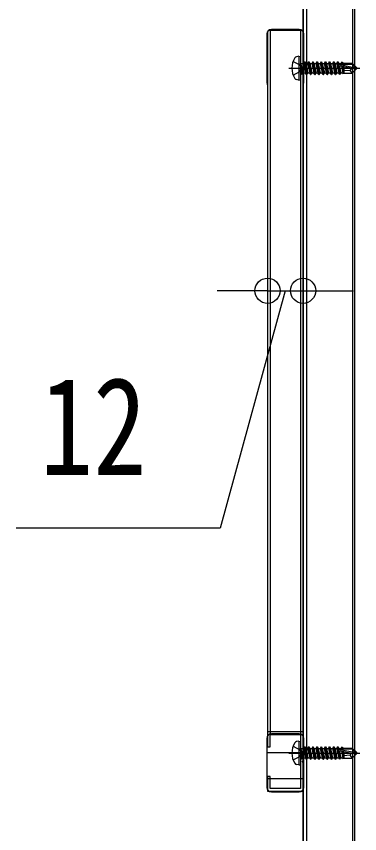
# Model space of a CAD drawing. Units: millimetres, scale not verified. Extents: x -4205 to 4205, y -2970 to 2970.
# Drawn here: x 287.7 to 403.6, y -868.4 to -593 of the extents above; entities that cross this region are included whole.
import ezdxf
from ezdxf.enums import TextEntityAlignment as Align

# ---------------------------------------------------------------- set-up
doc = ezdxf.new("R2010")
doc.units = ezdxf.units.MM
doc.header["$LTSCALE"] = 20
for name, color, linetype in [('0-3_YKK_11', 7, 'Continuous'), ('0-4_YKK_12', 2, 'Continuous'), ('0-5_YKK_13', 4, 'Continuous'), ('0-6_YKK_D', 6, 'Continuous')]:
    doc.layers.add(name, color=color, linetype=linetype)
doc.styles.add('ＭＳ ゴシック', font='')
doc.styles.get('ＭＳ ゴシック').set_extended_font_data('MS Gothic')

msp = doc.modelspace()

# ---------------------------------------------------------------- linework, layer by layer
at = {"layer": '0-3_YKK_11'}
msp.add_lwpolyline([(383.6, -835), (383.6, -853.2), (373.4, -853.2), (373.4, -849.1), (372.5, -849.1), (372.5, -854.1), (384.5, -854.1), (384.5, -844.55), (384.4, -844.37), (384.3, -844.2), (384.3, -843.99), (384.4, -843.82), (384.5, -843.65), (384.5, -834.1), (372.5, -834.1), (372.5, -839.1), (373.4, -839.1), (373.4, -835)], close=True, dxfattribs=at)
at = {"layer": '0-4_YKK_12'}
for p, q in [((372.5, -598.11), (372.5, -835.53)), ((384.2, -597.74), (372.8, -597.74)), ((373.4, -597.74), (373.4, -834.84)), ((383.6, -597.74), (383.6, -834.84)), ((384.5, -598.11), (384.5, -835.53))]:
    msp.add_line(p, q, dxfattribs=at)
for points in [[(384.42, -569.42), (384.42, -1132.42), (384.42, -1332.42)], [(384.5, -569.42), (384.5, -1132.42), (384.5, -1332.42)], [(385.6, -569.42), (385.6, -1132.42), (385.6, -1332.42)], [(401.2, -569.42), (401.2, -1132.42), (401.2, -1332.42)], [(401.8, -569.42), (401.8, -1132.42), (401.8, -1332.42)]]:
    msp.add_lwpolyline(points, dxfattribs=at)
at = {"layer": '0-5_YKK_13'}
for p, q in [((383.2, -597.36), (373.8, -597.36)), ((372.3, -598.86), (372.3, -615.38)), ((384.7, -615.38), (384.7, -598.86)), ((383.1, -606.42), (382.3, -606.56)), ((383.1, -606.42), (383.1, -614.42)), ((383.1, -606.42), (383.6, -606.51)), ((383.6, -606.51), (383.6, -614.33)), ((384.95, -608.32), (384.63, -608.87)), ((385.65, -612.52), (384.95, -608.32)), ((384.95, -608.32), (385.05, -608.32)), ((385.05, -608.32), (385.37, -608.87)), ((385.05, -608.32), (385.75, -612.52)), ((386.35, -608.32), (386.03, -608.87)), ((387.05, -612.52), (386.35, -608.32)), ((386.35, -608.32), (386.45, -608.32)), ((386.45, -608.32), (387.15, -612.52)), ((387.75, -608.32), (387.43, -608.87)), ((388.45, -612.52), (387.75, -608.32)), ((387.75, -608.32), (387.85, -608.32)), ((387.85, -608.32), (388.55, -612.52)), ((389.15, -608.32), (388.83, -608.87)), ((389.85, -612.52), (389.15, -608.32)), ((389.15, -608.32), (389.25, -608.32)), ((389.25, -608.32), (389.95, -612.52)), ((390.55, -608.32), (390.23, -608.87)), ((391.25, -612.52), (390.55, -608.32)), ((390.55, -608.32), (390.65, -608.32)), ((390.65, -608.32), (391.35, -612.52)), ((391.95, -608.32), (391.63, -608.87)), ((392.65, -612.52), (391.95, -608.32)), ((391.95, -608.32), (392.05, -608.32)), ((392.05, -608.32), (392.75, -612.52)), ((393.35, -608.32), (393.03, -608.87)), ((394.05, -612.52), (393.35, -608.32)), ((393.35, -608.32), (393.45, -608.32)), ((393.45, -608.32), (394.15, -612.52)), ((394.75, -608.32), (394.43, -608.87)), ((395.45, -612.52), (394.75, -608.32)), ((394.75, -608.32), (394.85, -608.32)), ((394.85, -608.32), (395.55, -612.52)), ((396.15, -608.32), (395.83, -608.87)), ((396.85, -612.52), (396.15, -608.32)), ((396.15, -608.32), (396.25, -608.32)), ((396.25, -608.32), (396.4, -609.24)), ((397.49, -608.42), (397.23, -608.87)), ((397.49, -608.42), (397.71, -608.42)), ((397.49, -608.42), (397.59, -609.02)), ((397.71, -608.42), (397.82, -609.02)), ((397.88, -608.72), (401.05, -608.72)), ((398.2, -608.72), (398.2, -609.02)), ((401.05, -608.72), (400.93, -609.02)), ((402.6, -610.27), (401.05, -608.72)), ((379.7, -610.42), (403.6, -610.42)), ((384.25, -612.52), (383.65, -608.92)), ((383.65, -608.92), (383.75, -608.92)), ((383.65, -608.92), (383.93, -611.97)), ((383.75, -608.92), (384.35, -612.52)), ((384.67, -611.97), (383.75, -608.92)), ((383.8, -608.87), (384.63, -608.87)), ((384.63, -608.87), (385.33, -611.97)), ((385.37, -608.87), (386.07, -611.97)), ((385.37, -608.87), (386.03, -608.87)), ((386.03, -608.87), (386.73, -611.97)), ((386.77, -608.87), (387.43, -608.87)), ((387.43, -608.87), (388.13, -611.97)), ((388.17, -608.87), (388.83, -608.87)), ((388.83, -608.87), (389.53, -611.97)), ((389.57, -608.87), (390.23, -608.87)), ((390.23, -608.87), (390.93, -611.97)), ((390.97, -608.87), (391.63, -608.87)), ((391.63, -608.87), (392.33, -611.97)), ((392.37, -608.87), (393.03, -608.87)), ((393.03, -608.87), (393.73, -611.97)), ((393.77, -608.87), (394.43, -608.87)), ((394.43, -608.87), (395.13, -611.97)), ((395.17, -608.87), (395.83, -608.87)), ((395.83, -608.87), (396.53, -611.97)), ((396.43, -609.38), (396.95, -612.52)), ((396.48, -609.09), (402.18, -610.27)), ((396.57, -608.87), (397.23, -608.87)), ((396.59, -609.51), (400.98, -610.42)), ((396.65, -609.02), (400.93, -609.02)), ((396.72, -609.54), (397.27, -611.97)), ((397.23, -608.87), (397.27, -609.02)), ((397.42, -609.68), (397.93, -611.97)), ((397.71, -609.74), (398.13, -612.32)), ((397.98, -609.8), (398.2, -610.95)), ((398.19, -609.84), (398.2, -609.9)), ((398.2, -609.84), (398.2, -612.12)), ((400.25, -611.16), (401.05, -612.12)), ((400.93, -609.02), (402.18, -610.27)), ((400.98, -610.42), (402.6, -610.42)), ((400.98, -610.42), (402.6, -610.57)), ((402.6, -610.57), (401.05, -612.12)), ((402.18, -610.27), (402.6, -610.27)), ((402.6, -610.57), (402.6, -610.27)), ((383.8, -611.97), (383.93, -611.97)), ((384.25, -612.52), (383.93, -611.97)), ((384.25, -612.52), (384.35, -612.52)), ((384.25, -612.52), (384.35, -612.52)), ((384.35, -612.52), (384.67, -611.97)), ((384.67, -611.97), (385.33, -611.97)), ((385.65, -612.52), (385.33, -611.97)), ((385.65, -612.52), (385.75, -612.52)), ((385.75, -612.52), (386.07, -611.97)), ((386.07, -611.97), (386.73, -611.97)), ((387.05, -612.52), (386.73, -611.97)), ((387.05, -612.52), (387.15, -612.52)), ((387.15, -612.52), (387.47, -611.97)), ((387.47, -611.97), (388.13, -611.97)), ((388.45, -612.52), (388.13, -611.97)), ((388.45, -612.52), (388.55, -612.52)), ((388.55, -612.52), (388.87, -611.97)), ((388.87, -611.97), (389.53, -611.97)), ((389.85, -612.52), (389.53, -611.97)), ((389.85, -612.52), (389.95, -612.52)), ((389.95, -612.52), (390.27, -611.97)), ((390.27, -611.97), (390.93, -611.97)), ((391.25, -612.52), (390.93, -611.97)), ((391.25, -612.52), (391.35, -612.52)), ((391.35, -612.52), (391.67, -611.97)), ((391.67, -611.97), (392.33, -611.97)), ((392.65, -612.52), (392.33, -611.97)), ((392.65, -612.52), (392.75, -612.52)), ((392.75, -612.52), (393.07, -611.97)), ((393.07, -611.97), (393.73, -611.97)), ((394.05, -612.52), (393.73, -611.97)), ((394.05, -612.52), (394.15, -612.52)), ((394.15, -612.52), (394.47, -611.97)), ((394.47, -611.97), (395.13, -611.97)), ((395.45, -612.52), (395.13, -611.97)), ((395.45, -612.52), (395.55, -612.52)), ((395.55, -612.52), (395.87, -611.97)), ((395.87, -611.97), (396.53, -611.97)), ((396.85, -612.52), (396.53, -611.97)), ((396.85, -612.52), (396.95, -612.52)), ((396.95, -612.52), (397.27, -611.97)), ((397.27, -611.97), (397.93, -611.97)), ((398.13, -612.32), (397.93, -611.97)), ((398.23, -612.12), (398.13, -612.32)), ((398.2, -612.12), (401.05, -612.12)), ((383.1, -614.42), (382.3, -614.28)), ((383.1, -614.42), (383.6, -614.33)), ((372.3, -836.28), (372.3, -852.8)), ((383.2, -834.78), (373.8, -834.78)), ((383.1, -837.24), (382.3, -837.38)), ((383.1, -837.24), (383.1, -845.24)), ((383.1, -837.24), (383.6, -837.33)), ((383.6, -837.33), (383.6, -845.15)), ((384.7, -852.8), (384.7, -836.28)), ((384.25, -843.34), (383.65, -839.74)), ((383.65, -839.74), (383.75, -839.74)), ((383.65, -839.74), (383.93, -842.79)), ((383.75, -839.74), (384.35, -843.34)), ((384.67, -842.79), (383.75, -839.74)), ((383.8, -839.69), (384.63, -839.69)), ((384.95, -839.14), (384.63, -839.69)), ((384.63, -839.69), (385.33, -842.79)), ((385.65, -843.34), (384.95, -839.14)), ((384.95, -839.14), (385.05, -839.14)), ((385.05, -839.14), (385.37, -839.69)), ((385.05, -839.14), (385.75, -843.34)), ((385.37, -839.69), (386.07, -842.79)), ((385.37, -839.69), (386.03, -839.69)), ((386.35, -839.14), (386.03, -839.69)), ((386.03, -839.69), (386.73, -842.79)), ((387.05, -843.34), (386.35, -839.14)), ((386.35, -839.14), (386.45, -839.14)), ((386.45, -839.14), (387.15, -843.34)), ((386.77, -839.69), (387.43, -839.69)), ((387.75, -839.14), (387.43, -839.69)), ((387.43, -839.69), (388.13, -842.79)), ((388.45, -843.34), (387.75, -839.14)), ((387.75, -839.14), (387.85, -839.14)), ((387.85, -839.14), (388.55, -843.34)), ((388.17, -839.69), (388.83, -839.69)), ((389.15, -839.14), (388.83, -839.69)), ((388.83, -839.69), (389.53, -842.79)), ((389.85, -843.34), (389.15, -839.14)), ((389.15, -839.14), (389.25, -839.14)), ((389.25, -839.14), (389.95, -843.34)), ((389.57, -839.69), (390.23, -839.69)), ((390.55, -839.14), (390.23, -839.69)), ((390.23, -839.69), (390.93, -842.79)), ((391.25, -843.34), (390.55, -839.14)), ((390.55, -839.14), (390.65, -839.14)), ((390.65, -839.14), (391.35, -843.34)), ((390.97, -839.69), (391.63, -839.69)), ((391.95, -839.14), (391.63, -839.69)), ((391.63, -839.69), (392.33, -842.79)), ((392.65, -843.34), (391.95, -839.14)), ((391.95, -839.14), (392.05, -839.14)), ((392.05, -839.14), (392.75, -843.34)), ((392.37, -839.69), (393.03, -839.69)), ((393.35, -839.14), (393.03, -839.69)), ((393.03, -839.69), (393.73, -842.79)), ((394.05, -843.34), (393.35, -839.14)), ((393.35, -839.14), (393.45, -839.14)), ((393.45, -839.14), (394.15, -843.34)), ((393.77, -839.69), (394.43, -839.69)), ((394.75, -839.14), (394.43, -839.69)), ((394.43, -839.69), (395.13, -842.79)), ((395.45, -843.34), (394.75, -839.14)), ((394.75, -839.14), (394.85, -839.14)), ((394.85, -839.14), (395.55, -843.34)), ((395.17, -839.69), (395.83, -839.69)), ((396.15, -839.14), (395.83, -839.69)), ((395.83, -839.69), (396.53, -842.79)), ((396.85, -843.34), (396.15, -839.14)), ((396.15, -839.14), (396.25, -839.14)), ((396.25, -839.14), (396.4, -840.05)), ((396.48, -839.91), (402.18, -841.09)), ((396.57, -839.69), (397.23, -839.69)), ((396.65, -839.84), (400.93, -839.84)), ((397.49, -839.24), (397.23, -839.69)), ((397.23, -839.69), (397.27, -839.84)), ((397.49, -839.24), (397.71, -839.24)), ((397.49, -839.24), (397.59, -839.84)), ((397.71, -839.24), (397.82, -839.84)), ((397.88, -839.54), (401.05, -839.54)), ((398.2, -839.54), (398.2, -839.84)), ((401.05, -839.54), (400.93, -839.84)), ((400.93, -839.84), (402.18, -841.09)), ((402.6, -841.09), (401.05, -839.54)), ((372.3, -841.05), (384.7, -841.05)), ((379.7, -841.24), (403.6, -841.24)), ((383.8, -842.79), (383.93, -842.79)), ((384.25, -843.34), (383.93, -842.79)), ((384.35, -843.34), (384.67, -842.79)), ((384.67, -842.79), (385.33, -842.79)), ((385.65, -843.34), (385.33, -842.79)), ((385.75, -843.34), (386.07, -842.79)), ((386.07, -842.79), (386.73, -842.79)), ((387.05, -843.34), (386.73, -842.79)), ((387.15, -843.34), (387.47, -842.79)), ((387.47, -842.79), (388.13, -842.79)), ((388.45, -843.34), (388.13, -842.79)), ((388.55, -843.34), (388.87, -842.79)), ((388.87, -842.79), (389.53, -842.79)), ((389.85, -843.34), (389.53, -842.79)), ((389.95, -843.34), (390.27, -842.79)), ((390.27, -842.79), (390.93, -842.79)), ((391.25, -843.34), (390.93, -842.79)), ((391.35, -843.34), (391.67, -842.79)), ((391.67, -842.79), (392.33, -842.79)), ((392.65, -843.34), (392.33, -842.79)), ((392.75, -843.34), (393.07, -842.79)), ((393.07, -842.79), (393.73, -842.79)), ((394.05, -843.34), (393.73, -842.79)), ((394.15, -843.34), (394.47, -842.79)), ((394.47, -842.79), (395.13, -842.79)), ((395.45, -843.34), (395.13, -842.79)), ((395.55, -843.34), (395.87, -842.79)), ((395.87, -842.79), (396.53, -842.79)), ((396.43, -840.2), (396.95, -843.34)), ((396.85, -843.34), (396.53, -842.79)), ((396.59, -840.33), (400.98, -841.24)), ((396.72, -840.35), (397.27, -842.79)), ((396.95, -843.34), (397.27, -842.79)), ((397.27, -842.79), (397.93, -842.79)), ((397.42, -840.5), (397.93, -842.79)), ((397.71, -840.56), (398.13, -843.14)), ((398.13, -843.14), (397.93, -842.79)), ((397.98, -840.62), (398.2, -841.77)), ((398.19, -840.66), (398.2, -840.72)), ((398.2, -840.66), (398.2, -842.94)), ((400.25, -841.98), (401.05, -842.94)), ((400.98, -841.24), (402.6, -841.24)), ((400.98, -841.24), (402.6, -841.39)), ((402.6, -841.39), (401.05, -842.94)), ((402.18, -841.09), (402.6, -841.09)), ((402.6, -841.39), (402.6, -841.09)), ((383.1, -845.24), (382.3, -845.1)), ((383.1, -845.24), (383.6, -845.15)), ((384.25, -843.34), (384.35, -843.34)), ((384.25, -843.34), (384.35, -843.34)), ((385.65, -843.34), (385.75, -843.34)), ((387.05, -843.34), (387.15, -843.34)), ((388.45, -843.34), (388.55, -843.34)), ((389.85, -843.34), (389.95, -843.34)), ((391.25, -843.34), (391.35, -843.34)), ((392.65, -843.34), (392.75, -843.34)), ((394.05, -843.34), (394.15, -843.34)), ((395.45, -843.34), (395.55, -843.34)), ((396.85, -843.34), (396.95, -843.34)), ((398.23, -842.94), (398.13, -843.14)), ((398.2, -842.94), (401.05, -842.94)), ((372.3, -849.76), (384.7, -849.76)), ((373.8, -854.3), (383.2, -854.3))]:
    msp.add_line(p, q, dxfattribs=at)
for points in [[(381.12, -608.12), (383.44, -609.28), (384.05, -610.42)], [(386.45, -608.32), (386.77, -608.87), (387.47, -611.97)], [(387.85, -608.32), (388.17, -608.87), (388.87, -611.97)], [(389.25, -608.32), (389.57, -608.87), (390.27, -611.97)], [(390.65, -608.32), (390.97, -608.87), (391.67, -611.97)], [(392.05, -608.32), (392.37, -608.87), (393.07, -611.97)], [(393.45, -608.32), (393.77, -608.87), (394.47, -611.97)], [(394.85, -608.32), (395.17, -608.87), (395.87, -611.97)], [(396.25, -608.32), (396.57, -608.87), (396.6, -609.03)], [(397.71, -608.42), (397.97, -608.87), (398, -609.02)], [(381.12, -612.72), (383.44, -611.57), (384.05, -610.42)], [(400.98, -610.42), (400.25, -611.16), (398.2, -611.32)], [(381.12, -838.94), (383.44, -840.09), (384.05, -841.24)], [(386.45, -839.14), (386.77, -839.69), (387.47, -842.79)], [(387.85, -839.14), (388.17, -839.69), (388.87, -842.79)], [(389.25, -839.14), (389.57, -839.69), (390.27, -842.79)], [(390.65, -839.14), (390.97, -839.69), (391.67, -842.79)], [(392.05, -839.14), (392.37, -839.69), (393.07, -842.79)], [(393.45, -839.14), (393.77, -839.69), (394.47, -842.79)], [(394.85, -839.14), (395.17, -839.69), (395.87, -842.79)], [(396.25, -839.14), (396.57, -839.69), (396.6, -839.84)], [(397.71, -839.24), (397.97, -839.69), (398, -839.84)], [(381.12, -843.54), (383.44, -842.38), (384.05, -841.24)], [(400.98, -841.24), (400.25, -841.98), (398.2, -842.14)]]:
    msp.add_lwpolyline(points, dxfattribs=at)
for centre, radius, start, end in [((373.8, -598.86), 1.5, 90, 180), ((383.2, -598.86), 1.5, 0, 90), ((387.2, -610.42), 6.5, 147.9441, 212.0559), ((382.45, -607.45), 0.9, 100, 147.9441), ((383.8, -608.67), 0.2, 180, 270), ((396.65, -609.27), 0.248, 90, 257.191), ((382.45, -613.39), 0.9, 212.0559, 260), ((383.8, -612.17), 0.2, 90, 180), ((373.8, -615.38), 1.5, 180, 209.9264), ((383.2, -615.38), 1.5, 330.0736, 0), ((373.8, -836.28), 1.5, 90, 180), ((383.2, -836.28), 1.5, 0, 90), ((387.2, -841.24), 6.5, 147.9441, 212.0559), ((382.45, -838.26), 0.9, 100, 147.9441), ((383.8, -839.49), 0.2, 180, 270), ((396.65, -840.09), 0.248, 90, 257.191), ((383.8, -842.99), 0.2, 90, 180), ((382.45, -844.21), 0.9, 212.0559, 260), ((373.8, -852.8), 1.5, 180, 270), ((383.2, -852.8), 1.5, 270, 0)]:
    msp.add_arc(centre, radius, start, end, dxfattribs=at)
at = {"layer": '0-6_YKK_D'}
for p, q in [((372.5, -615.42), (372.5, -686.42)), ((384.5, -615.42), (384.5, -686.42)), ((372.5, -685.42), (355.5, -685.42)), ((372.5, -685.42), (384.5, -685.42)), ((372.5, -685.42), (384.5, -685.42)), ((384.5, -685.42), (401.5, -685.42))]:
    msp.add_line(p, q, dxfattribs=at)
msp.add_lwpolyline([(378.5, -685.42), (356.5, -765.42), (287.7, -765.42)], dxfattribs=at)
for centre in [(372.5, -685.42), (384.5, -685.42)]:
    msp.add_circle(centre, 4.25, dxfattribs=at)

# ---------------------------------------------------------------- texts
at = {"layer": '0-6_YKK_D', "style": 'ＭＳ ゴシック', "width": 0.8}
msp.add_text('12', height=32.99, dxfattribs=at).set_placement((295.7, -757.42), align=Align.BOTTOM_LEFT)

doc.saveas('drawing.dxf')
